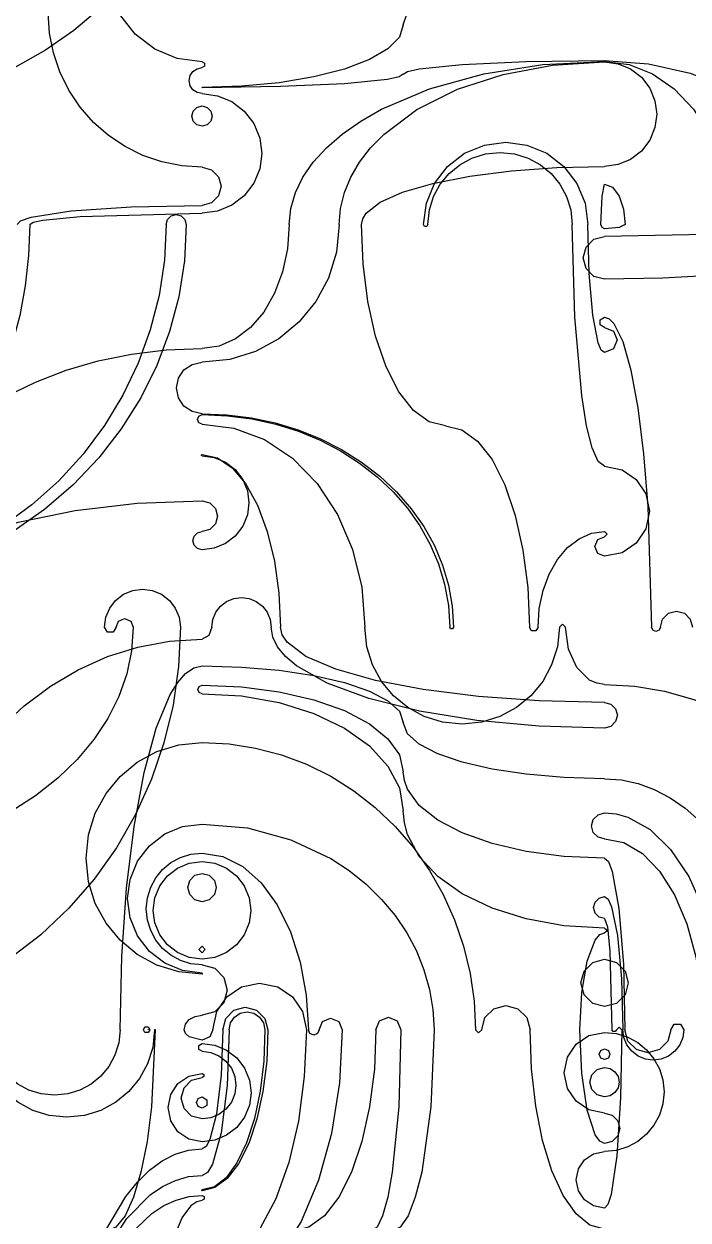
# Model space of a CAD drawing. Extents: x 13 to 254, y 51 to 292.
# Drawn here: x 149.2 to 198.6, y 157.6 to 246.4 of the extents above; entities that cross this region are included whole.
import ezdxf

# ---------------------------------------------------------------- set-up
doc = ezdxf.new("R2010")
doc.units = 0

msp = doc.modelspace()

# ---------------------------------------------------------------- linework, layer by layer
at = {"layer": 'Layer 1', "color": 7}
for points in [[(161.380342, 261.38775), (161.239406, 259.223088), (160.821813, 257.09509), (160.135386, 255.018117), (159.187948, 253.006532), (157.987321, 251.074694), (156.541328, 249.236965), (154.857792, 247.507706), (152.944536, 245.901278), (150.831967, 244.446411), (148.557866, 243.166226), (146.141118, 242.066673), (143.600611, 241.153699), (140.95523, 240.433253), (138.22386, 239.911284), (135.425388, 239.593741), (132.5787, 239.486571)], [(162.46495, 243.581037), (160.628837, 243.824598), (158.946382, 244.523708), (157.499626, 245.631007), (156.370611, 247.099134), (155.663513, 248.810822), (155.427814, 250.617231), (155.663513, 252.42364), (156.370611, 254.135328), (157.499626, 255.603455), (158.946382, 256.710754), (160.628837, 257.409864), (162.46495, 257.653425)], [(177.408075, 246.31947), (177.711666, 247.255656), (178.58238, 248.127622), (179.960126, 248.91669), (181.784815, 249.604179), (183.996357, 250.171409), (186.534661, 250.5997), (189.339639, 250.870374), (192.3512, 250.964749)], [(162.46495, 235.759418), (160.951607, 235.859876), (159.483982, 236.154844), (158.078723, 236.634711), (156.75248, 237.289864), (155.521903, 238.110694), (154.403642, 239.087587), (153.414345, 240.210934), (152.570662, 241.471123), (151.901002, 242.83177), (151.422673, 244.250085), (151.135676, 245.706845), (151.04001, 247.182828)], [(177.408075, 246.31947), (177.118294, 245.408989), (176.270597, 244.541799), (174.897455, 243.742267), (173.031335, 243.034761), (170.755403, 242.454652), (168.183436, 242.027791), (165.393822, 241.764273), (162.46495, 241.674191)], [(162.46495, 243.581037), (162.652721, 243.472642), (162.652721, 243.255852), (162.46495, 243.147457)], [(168.941779, 231.5055), (169.056329, 232.702081), (169.39574, 233.878394), (169.953655, 235.026501), (170.723715, 236.138464), (171.699561, 237.206344), (172.874836, 238.222203), (174.243182, 239.178101), (175.798239, 240.066101), (179.363641, 241.577981), (183.392802, 242.690465), (187.762922, 243.377246), (192.3512, 243.612019)], [(172.655994, 231.5055), (172.752369, 232.69765), (173.037928, 233.869608), (173.507323, 235.013465), (174.155202, 236.121311), (174.976218, 237.185237), (175.96502, 238.197335), (178.424586, 240.034407), (181.42429, 241.540689), (184.814171, 242.649053), (188.490913, 243.333292), (192.3512, 243.567195)], [(177.408075, 242.667644), (177.711666, 242.8705), (178.58238, 243.05944), (181.784815, 243.379385), (186.534661, 243.595098), (192.3512, 243.674198)], [(192.3512, 243.674198), (195.610318, 243.438219), (198.714475, 242.747911), (201.576445, 241.629714), (204.109, 240.110069), (206.185534, 238.2567), (207.713506, 236.162259), (208.26049, 235.044585), (208.656785, 233.890581), (208.897873, 232.708226), (208.97924, 231.5055)], [(192.3512, 243.612019), (194.180147, 243.377246), (195.922134, 242.690465), (197.52821, 241.577981), (198.949426, 240.066101), (200.114732, 238.222203), (200.972197, 236.138464), (201.501545, 233.878394), (201.6825, 231.5055)], [(192.3512, 243.567195), (193.362644, 243.433027), (194.289443, 243.047914), (195.086405, 242.437946), (195.708335, 241.629212), (196.097848, 240.686309), (196.227686, 239.691228), (196.097848, 238.696148), (195.708335, 237.753245), (195.086405, 236.944511), (194.289443, 236.334543), (193.362644, 235.94943), (192.3512, 235.815262)], [(162.46495, 241.217757), (162.090876, 241.294958), (161.785705, 241.502047), (161.58011, 241.808204), (161.504762, 242.182607), (161.58011, 242.557011), (161.785705, 242.863168), (162.090876, 243.070257), (162.46495, 243.147457)], [(177.408075, 242.667644), (177.104422, 242.464792), (176.233668, 242.275855), (173.03121, 241.955918), (168.281403, 241.740212), (162.46495, 241.661114)], [(162.46495, 241.661114), (162.459297, 241.664377), (162.459297, 241.670904), (162.46495, 241.674167)], [(162.46495, 241.217757), (163.621646, 241.064321), (164.681541, 240.623903), (165.592954, 239.926338), (166.304199, 239.001462), (166.749649, 237.923151), (166.898133, 236.785168), (166.749649, 235.647185), (166.304199, 234.568873), (165.592954, 233.643997), (164.681541, 232.946433), (163.621646, 232.506014), (162.46495, 232.352578)], [(162.46495, 238.791438), (162.087588, 238.892538), (161.81134, 239.168749), (161.710227, 239.54606), (161.81134, 239.923372), (162.087588, 240.199583), (162.46495, 240.300683)], [(162.46495, 240.300683), (162.842312, 240.199583), (163.11856, 239.923372), (163.219673, 239.54606), (163.11856, 239.168749), (162.842312, 238.892538), (162.46495, 238.791438)], [(178.912047, 231.5055), (179.123314, 233.097733), (179.729727, 234.556717), (180.690207, 235.811308), (181.963672, 236.790362), (183.448404, 237.403541), (185.015297, 237.607934), (186.58219, 237.403541), (188.066922, 236.790362), (189.340387, 235.811308), (190.300867, 234.556717), (190.907281, 233.097733), (191.118548, 231.5055)], [(179.231112, 231.5055), (179.342037, 232.584368), (179.655794, 233.588986), (180.150882, 234.497904), (180.805802, 235.289668), (181.599054, 235.942827), (182.509136, 236.435929), (183.51455, 236.747522), (184.593793, 236.856154), (185.673037, 236.747522), (186.67845, 236.435929), (187.588533, 235.942827), (188.381785, 235.289668), (189.036705, 234.497904), (189.531793, 233.588986), (189.84555, 232.584368), (189.956475, 231.5055)], [(162.46495, 235.759418), (163.173135, 235.569685), (163.691562, 235.051328), (163.881319, 234.343238), (163.691562, 233.635148), (163.173135, 233.11679), (162.46495, 232.927058)], [(174.307484, 231.5055), (174.395778, 231.931467), (174.657393, 232.350219), (175.68098, 233.154774), (177.33904, 233.896558), (179.592366, 234.552962), (182.340537, 235.091171), (185.446169, 235.4872), (188.814608, 235.731686), (192.3512, 235.815262)], [(192.088129, 231.5055), (192.165181, 233.616804), (192.3512, 234.491334)], [(192.3512, 234.491334), (192.935959, 234.264051), (193.431693, 233.616804), (193.762932, 232.648129), (193.879248, 231.5055)], [(148.725093, 231.5055), (148.99154, 231.784127), (149.770978, 232.049507), (152.749404, 232.510694), (157.206934, 232.818849), (162.46495, 232.927058)], [(149.669929, 231.5055), (149.918054, 231.671528), (150.643892, 231.829663), (153.417504, 232.104475), (162.46495, 232.352578)], [(159.798021, 231.5055), (159.898169, 231.879207), (160.171778, 232.15278), (160.545535, 232.252915), (160.919293, 232.15278), (161.192902, 231.879207), (161.29305, 231.5055)], [(149.669929, 231.5055), (149.586296, 229.210485), (149.338492, 226.954341), (148.931158, 224.752297), (148.368937, 222.619576), (147.656471, 220.571406), (146.798402, 218.623011), (145.799372, 216.789618), (144.664024, 215.086454), (143.410401, 213.543976), (142.060923, 212.186701), (140.626797, 211.020934), (139.11923, 210.052982), (137.54943, 209.289152), (135.928604, 208.735751), (134.267958, 208.399085), (132.5787, 208.285462)], [(161.29305, 231.5055), (161.152541, 228.803276), (160.736214, 226.146821), (160.051868, 223.554064), (159.107301, 221.042931), (157.910312, 218.631349), (156.468702, 216.337248), (154.790269, 214.178553), (152.882812, 212.173192), (150.776645, 210.357031), (148.509436, 208.758931), (146.100014, 207.38632), (143.567206, 206.246623), (140.929842, 205.347265), (138.206751, 204.695673), (135.416761, 204.299272), (132.5787, 204.165488)], [(159.798021, 231.5055), (159.664827, 228.846758), (159.270176, 226.23305), (158.621461, 223.682013), (157.726073, 221.211288), (156.591407, 218.838512), (155.224855, 216.581326), (153.63381, 214.457367), (151.825666, 212.484276), (149.829158, 210.697339), (147.679993, 209.124955), (145.396018, 207.774431), (142.995083, 206.653073), (140.495035, 205.768187), (137.913723, 205.12708), (135.268995, 204.737058), (132.5787, 204.605427)], [(172.655994, 231.5055), (172.448948, 229.444032), (171.855131, 227.523975), (170.915524, 225.78646), (169.671106, 224.27262), (168.16286, 223.023587), (166.431764, 222.080495), (164.518801, 221.484476), (162.46495, 221.276662)], [(168.941779, 231.5055), (168.816178, 229.702934), (168.448759, 227.986073), (167.853595, 226.403164), (167.044759, 225.002448), (166.058298, 223.85395), (164.943525, 223.008853), (163.734417, 222.48714), (162.46495, 222.308795)], [(180.538074, 216.564375), (179.31687, 216.854117), (178.15373, 217.7017), (177.08134, 219.074659), (176.132382, 220.940529), (175.354296, 223.216156), (174.78176, 225.787779), (174.428309, 228.57702), (174.307484, 231.5055)], [(179.231112, 231.5055), (179.151346, 231.367359), (178.991813, 231.367359), (178.912047, 231.5055)], [(192.3512, 213.558101), (191.881831, 213.906142), (191.434778, 214.924266), (191.022605, 216.573475), (190.657873, 218.814773), (190.138762, 224.637328), (189.956475, 231.5055)], [(192.3512, 222.001343), (192.109598, 222.18565), (191.879484, 222.724804), (191.479583, 224.785046), (191.212378, 227.868417), (191.118548, 231.5055)], [(192.3512, 231.192071), (192.165181, 231.283872), (192.088129, 231.5055)], [(214.42516, 231.5055), (214.317145, 231.103934), (213.997096, 230.709169), (212.74488, 229.950701), (210.716476, 229.251409), (207.959847, 228.632606), (204.597844, 228.125226), (200.798539, 227.751882), (196.677726, 227.521402), (192.3512, 227.442614)], [(193.879248, 231.5055), (193.431693, 231.283872), (192.3512, 231.192071)], [(211.889754, 231.5055), (211.510858, 231.33189), (210.40247, 231.166535), (206.167044, 230.879175), (192.3512, 230.619742)], [(192.3512, 227.442614), (191.556812, 227.655441), (190.975279, 228.236896), (190.762423, 229.031178), (190.975279, 229.82546), (191.556812, 230.406915), (192.3512, 230.619742)], [(192.3512, 223.867358), (192.023966, 224.056261), (192.023966, 224.434069), (192.3512, 224.622972)], [(192.3512, 224.622972), (192.706905, 224.504227), (193.052335, 224.1557), (193.705374, 222.81554), (194.296328, 220.694981), (194.811207, 217.88651), (195.23602, 214.482613), (195.55678, 210.57578), (195.830175, 201.62325)], [(192.3512, 223.867358), (193.007977, 223.592423), (193.279621, 222.93435), (193.007977, 222.276278), (192.3512, 222.001343)], [(136.513141, 201.62325), (136.647127, 203.738227), (137.04039, 205.792109), (137.679883, 207.774498), (138.552563, 209.674998), (139.645384, 211.483209), (140.945302, 213.188735), (142.439273, 214.781178), (144.11425, 216.250139), (145.95719, 217.585222), (147.955047, 218.776029), (150.094777, 219.812162), (152.363335, 220.683223), (154.747676, 221.378814), (157.234755, 221.888539), (159.811528, 222.201998), (162.46495, 222.308795)], [(162.46495, 217.464763), (161.725134, 217.61648), (161.121417, 218.025383), (160.714601, 218.630463), (160.565484, 219.370713), (160.714601, 220.110963), (161.121417, 220.716042), (161.725134, 221.124945), (162.46495, 221.276662)], [(162.46495, 216.689307), (162.217749, 216.793481), (162.115601, 217.041499), (162.217749, 217.289517), (162.46495, 217.393691)], [(162.46495, 217.464763), (164.310457, 217.387245), (166.124705, 217.15756), (167.895451, 216.780011), (169.61045, 216.2589), (171.25746, 215.598529), (172.824236, 214.803203), (174.298535, 213.877223), (175.668113, 212.824891), (176.908476, 211.662933), (177.999911, 210.412129), (178.937348, 209.082867), (179.715714, 207.685535), (180.329938, 206.230519), (180.774948, 204.728208), (181.045673, 203.188989), (181.137042, 201.62325)], [(162.46495, 217.393691), (164.344992, 217.31227), (166.170726, 217.073292), (167.932909, 216.684683), (169.622298, 216.154372), (171.229651, 215.490284), (172.745725, 214.700347), (174.161277, 213.792489), (175.467064, 212.774636), (176.653844, 211.654715), (177.712375, 210.440654), (178.633412, 209.140379), (179.407715, 207.761817), (180.026039, 206.312897), (180.479142, 204.801544), (180.757782, 203.235686), (180.852716, 201.62325)], [(162.46495, 216.689307), (164.834858, 216.397142), (167.092084, 215.542471), (169.1732, 214.158032), (171.014778, 212.276561), (172.524756, 209.981906), (173.635839, 207.38878), (174.321756, 204.576217), (174.556233, 201.62325)], [(180.538074, 216.564375), (181.759278, 216.274633), (182.922417, 215.42705), (183.994808, 214.054091), (184.943766, 212.188221), (185.721851, 209.912594), (186.294388, 207.340971), (186.647838, 204.55173), (186.768664, 201.62325)], [(162.46495, 214.327151), (162.420401, 214.352867), (162.420401, 214.404301), (162.46495, 214.430017)], [(162.46495, 214.430017), (163.605715, 214.181665), (164.692241, 213.45516), (165.693995, 212.27833), (166.580447, 210.679002), (167.307281, 208.728451), (167.842106, 206.524188), (168.172275, 204.133394), (168.285142, 201.62325)], [(162.46495, 214.327151), (163.373618, 214.206616), (164.206242, 213.860635), (164.922223, 213.312648), (165.480957, 212.586091), (165.83089, 211.739), (165.947535, 210.845032), (165.83089, 209.951064), (165.480957, 209.103972), (164.922223, 208.377416), (164.206242, 207.829429), (163.373618, 207.483448), (162.46495, 207.362913)], [(192.3512, 213.558101), (193.647652, 213.29325), (194.705784, 212.57739), (195.418905, 211.517487), (195.680321, 210.220505), (195.418905, 208.923523), (194.705784, 207.86362), (193.647652, 207.14776), (192.3512, 206.882908)], [(137.860198, 201.62325), (137.980597, 202.549517), (138.33734, 203.460096), (138.923743, 204.348841), (139.733123, 205.209606), (140.758798, 206.036247), (141.994085, 206.822618), (145.066763, 208.249972), (148.814221, 209.420311), (153.049119, 210.281479), (157.642386, 210.813113), (162.46495, 210.99485)], [(162.46495, 210.99485), (163.036674, 210.841677), (163.455205, 210.423202), (163.608398, 209.851555), (163.455205, 209.279907), (163.036674, 208.861432), (162.46495, 208.70826)], [(162.46495, 207.362913), (162.128562, 207.453036), (161.882309, 207.699256), (161.792175, 208.035598), (161.882309, 208.371941), (162.128562, 208.618161), (162.46495, 208.708284)], [(187.412748, 201.62325), (187.508516, 203.015), (187.788665, 204.340576), (188.242466, 205.562731), (188.859187, 206.644214), (189.611344, 207.530962), (190.461336, 208.183456), (191.383257, 208.586267), (192.3512, 208.723966)], [(192.3512, 208.723966), (192.546728, 208.528464), (192.3512, 208.332963)], [(192.3512, 206.882908), (191.841145, 207.09673), (191.630228, 207.607936), (191.841145, 208.119142), (192.3512, 208.332963)], [(155.230015, 201.62325), (155.327411, 202.357288), (155.606975, 203.029897), (156.049768, 203.608279), (156.63685, 204.059634), (157.321329, 204.342317), (158.043686, 204.436544), (158.766042, 204.342317), (159.450521, 204.059634), (160.037604, 203.608279), (160.480396, 203.029897), (160.75996, 202.357288), (160.857357, 201.62325)], [(163.189943, 201.62325), (163.266083, 202.197086), (163.484632, 202.722899), (163.830786, 203.17505), (164.289739, 203.527898), (164.824831, 203.748885), (165.389535, 203.822548), (165.954238, 203.748885), (166.489331, 203.527898), (166.948284, 203.17505), (167.294437, 202.722899), (167.512987, 202.197086), (167.589127, 201.62325)], [(196.504911, 201.62325), (196.663592, 202.215379), (197.097119, 202.648847), (197.689327, 202.807507), (198.281535, 202.648847), (198.715061, 202.215379), (198.873743, 201.62325)], [(160.857357, 201.62325), (160.71898, 198.705692), (160.30897, 195.837552), (159.635007, 193.038184), (158.704772, 190.326945), (157.525946, 187.723192), (156.10621, 185.246279), (154.453245, 182.915563), (152.57473, 180.750401), (150.500521, 178.789514), (148.267713, 177.064066), (145.89485, 175.582075), (143.400473, 174.351558), (140.803127, 173.380533), (138.121355, 172.677017), (135.373698, 172.249028), (132.5787, 172.104583)], [(157.357055, 201.62325), (157.235806, 199.873076), (156.876547, 198.152546), (156.286006, 196.473271), (155.470915, 194.846863), (154.438003, 193.284933), (153.194, 191.799091), (151.745637, 190.40095), (150.099643, 189.10212), (148.282177, 187.92583), (146.325744, 186.890775), (144.246591, 186.001763), (142.060966, 185.263605), (139.785117, 184.68111), (137.435291, 184.259088), (135.027736, 184.002347), (132.5787, 183.915698)], [(156.076633, 201.62325), (155.864978, 201.256703), (155.441669, 201.256703), (155.230015, 201.62325)], [(156.076609, 201.62325), (156.264122, 202.075887), (156.71682, 202.263375), (157.169518, 202.075887), (157.357031, 201.62325)], [(163.189943, 201.62325), (162.977597, 200.993814), (162.46495, 200.733094)], [(192.3512, 194.128567), (187.497801, 194.273905), (182.875165, 194.699065), (178.613189, 195.387761), (174.84177, 196.323709), (171.749446, 197.465196), (169.474027, 198.755159), (168.659472, 199.443533), (168.069319, 200.154282), (167.710296, 200.882493), (167.589127, 201.62325)], [(192.3512, 196.032496), (187.50105, 196.14608), (182.983604, 196.471845), (178.895638, 196.987309), (175.333927, 197.66999), (172.395247, 198.497406), (170.176372, 199.447076), (168.774079, 200.496518), (168.409392, 201.051628), (168.285142, 201.62325)], [(188.995978, 201.62325), (188.847005, 200.170423), (188.424826, 198.817536), (187.7584, 197.593491), (186.876684, 196.52719), (185.808638, 195.647534), (184.583218, 194.983426), (183.229384, 194.563766), (181.776094, 194.417457), (180.322804, 194.563766), (178.96897, 194.983426), (177.74355, 195.647534), (176.675503, 196.52719), (175.793788, 197.593491), (175.127362, 198.817536), (174.705183, 200.170423), (174.556209, 201.62325)], [(181.137042, 201.62325), (181.065961, 201.50015), (180.923798, 201.50015), (180.852716, 201.62325)], [(187.412748, 201.62325), (187.251727, 201.344391), (186.929685, 201.344391), (186.768664, 201.62325)], [(188.996002, 201.62325), (189.22566, 201.850546), (189.455318, 201.62325)], [(192.3512, 197.368089), (191.783603, 197.450607), (191.242994, 197.691994), (190.303502, 198.614397), (189.675754, 199.994871), (189.455318, 201.62325)], [(196.504911, 201.62325), (196.4051, 201.386556), (196.167543, 201.288755), (195.929985, 201.386556), (195.830175, 201.62325)], [(138.851943, 171.741), (138.973855, 174.705273), (139.331676, 177.583918), (139.913537, 180.362362), (140.707571, 183.026031), (141.701906, 185.560353), (142.884674, 187.950755), (144.244006, 190.182664), (145.768033, 192.241506), (147.444885, 194.112709), (149.262693, 195.781699), (151.209589, 197.233904), (153.273702, 198.454751), (155.443164, 199.429666), (157.706106, 200.144077), (160.050657, 200.583411), (162.46495, 200.733094)], [(156.381209, 171.741), (156.504809, 177.181618), (156.8593, 182.249027), (157.420217, 186.834671), (158.163096, 190.829992), (159.063473, 194.126434), (160.096884, 196.615439), (160.655832, 197.523229), (161.238864, 198.188451), (161.842923, 198.597535), (162.46495, 198.736912)], [(162.46495, 198.736912), (165.393822, 198.655799), (168.183436, 198.418519), (170.755403, 198.03416), (173.031335, 197.511812), (174.897455, 196.874753), (176.270597, 196.154831), (177.118294, 195.373986), (177.408075, 194.554162)], [(162.46495, 196.682471), (162.244637, 196.773716), (162.15338, 196.993999), (162.244637, 197.214283), (162.46495, 197.305528)], [(162.46495, 197.305528), (165.393822, 197.180991), (168.183436, 196.816682), (170.755403, 196.226555), (173.031335, 195.424566), (174.897455, 194.446454), (176.270597, 193.341117), (177.118294, 192.142243), (177.408075, 190.883522)], [(192.3512, 197.368089), (194.600728, 197.242687), (196.812154, 196.871122), (198.970554, 196.260354), (201.061004, 195.417343), (203.068579, 194.349051), (204.978356, 193.062437), (206.775411, 191.564463), (208.444819, 189.862089), (209.956724, 187.982369), (211.287098, 185.958922), (212.429759, 183.808552), (213.378526, 181.548063), (214.127217, 179.194258), (214.66965, 176.763944), (214.999643, 174.273923), (215.111014, 171.741)], [(162.46495, 196.682471), (165.393822, 196.513682), (168.183436, 196.019922), (170.755403, 195.220104), (173.031335, 194.133141), (174.897455, 192.807473), (176.270597, 191.309373), (177.118294, 189.6845), (177.408075, 187.978513)], [(192.3512, 196.03252), (192.827252, 195.904979), (193.175746, 195.556532), (193.303304, 195.080543), (193.175746, 194.604555), (192.827252, 194.256107), (192.3512, 194.128567)], [(192.3512, 190.371411), (189.339639, 190.45639), (186.534661, 190.700113), (183.996357, 191.08576), (181.784815, 191.596511), (179.960126, 192.215546), (178.58238, 192.926046), (177.711666, 193.711191), (177.408075, 194.554162)], [(162.46495, 175.861762), (160.7315, 176.036486), (159.11696, 176.5376), (157.655916, 177.330522), (156.382956, 178.38067), (155.332668, 179.653459), (154.53964, 181.114308), (154.038458, 182.728632), (153.863712, 184.46185), (154.038458, 186.195067), (154.53964, 187.809392), (155.332668, 189.270241), (156.382956, 190.54303), (157.655916, 191.593177), (159.11696, 192.3861), (160.7315, 192.887214), (162.46495, 193.061938)], [(162.46495, 193.061938), (164.470853, 192.957607), (166.442781, 192.648476), (168.367425, 192.140336), (170.231478, 191.438978), (172.021632, 190.550192), (173.724579, 189.47977), (175.327012, 188.233502), (176.815622, 186.81718), (178.163787, 185.253312), (179.350081, 183.569867), (180.368992, 181.780826), (181.215007, 179.90017), (181.882614, 177.941878), (182.366301, 175.919932), (182.660556, 173.848313), (182.759866, 171.741)], [(192.3512, 184.461515), (189.339639, 184.591988), (186.534661, 184.966188), (183.996357, 185.558293), (181.784815, 186.342477), (179.960126, 187.292917), (178.58238, 188.383787), (177.711666, 189.589263), (177.485225, 190.226909), (177.408075, 190.883522)], [(192.3512, 190.371411), (193.606775, 190.280247), (194.841084, 190.010126), (196.045796, 189.566109), (197.212581, 188.953256), (198.333111, 188.176627), (199.399054, 187.241284), (200.402081, 186.152284), (201.333861, 184.91469), (202.920281, 182.077162), (204.087613, 178.87055), (204.808254, 175.392586), (205.054602, 171.741)], [(192.3512, 179.274578), (189.339645, 179.451411), (186.534671, 179.958576), (183.99637, 180.761072), (181.784829, 181.8239), (179.96014, 183.112058), (178.582392, 184.590547), (177.711673, 186.224365), (177.485229, 187.088585), (177.408075, 187.978513)], [(192.3512, 185.898326), (191.867993, 186.027783), (191.514261, 186.381468), (191.384786, 186.86461), (191.514261, 187.347752), (191.867993, 187.701437), (192.3512, 187.830894)], [(192.3512, 187.830894), (193.22505, 187.752161), (194.084099, 187.518875), (195.734604, 186.606124), (197.256336, 185.127603), (198.602916, 183.118273), (199.707026, 180.667682), (200.51946, 177.898336), (201.021009, 174.894641), (201.192461, 171.741)], [(162.46495, 175.939432), (161.020701, 176.131013), (159.697316, 176.680918), (158.559327, 177.551897), (157.671267, 178.706696), (157.115078, 180.053075), (156.929682, 181.47396), (157.115078, 182.894844), (157.671267, 184.241223), (158.559327, 185.396022), (159.697316, 186.267001), (161.020701, 186.816907), (162.46495, 187.008487)], [(162.46495, 187.008487), (165.840947, 186.712416), (169.056425, 185.846319), (172.021031, 184.44337), (173.38102, 183.550943), (174.644408, 182.536744), (175.788599, 181.41689), (176.795411, 180.21141), (177.660163, 178.930314), (178.378179, 177.583614), (178.944779, 176.181322), (179.355285, 174.733448), (179.60502, 173.250004), (179.689304, 171.741)], [(192.3512, 185.898326), (193.791287, 185.623783), (195.162902, 184.820663), (196.427503, 183.519729), (197.546548, 181.751741), (198.464093, 179.595491), (199.139249, 177.158774), (199.55605, 174.515855), (199.698531, 171.741)], [(162.46495, 176.5568), (161.630241, 176.642825), (160.853004, 176.8857), (160.149827, 177.268797), (159.5373, 177.775488), (159.032013, 178.389148), (158.650554, 179.093148), (158.409513, 179.870862), (158.325479, 180.705663), (158.409513, 181.540464), (158.650554, 182.318178), (159.032013, 183.022179), (159.5373, 183.635838), (160.149827, 184.142529), (160.853004, 184.525626), (161.630241, 184.768501), (162.46495, 184.854527)], [(162.46495, 184.854527), (164.012398, 184.600226), (165.486269, 183.856319), (166.845148, 182.6513), (168.047619, 181.013664), (169.033569, 179.016391), (169.759059, 176.759329), (170.206933, 174.311269), (170.360037, 171.741)], [(162.46495, 176.974936), (161.519451, 177.100357), (160.653078, 177.46036), (159.908077, 178.030559), (159.326696, 178.786565), (158.962579, 179.667992), (158.841206, 180.598195), (158.962579, 181.528397), (159.326696, 182.409824), (159.908077, 183.16583), (160.653078, 183.736029), (161.519451, 184.096032), (162.46495, 184.221453)], [(162.46495, 184.221453), (163.410449, 184.096032), (164.276822, 183.736029), (165.021823, 183.16583), (165.603204, 182.409824), (165.967321, 181.528397), (166.088694, 180.598195), (165.967321, 179.667992), (165.603204, 178.786565), (165.021823, 178.030559), (164.276822, 177.46036), (163.410449, 177.100357), (162.46495, 176.974936)], [(192.3512, 184.461491), (192.647485, 184.214812), (192.929682, 183.493202), (193.420096, 180.735746), (193.747779, 176.608921), (193.862847, 171.741)], [(162.46495, 181.237985), (161.938295, 181.379083), (161.552756, 181.76457), (161.411639, 182.291155), (161.552756, 182.81774), (161.938295, 183.203227), (162.46495, 183.344325)], [(162.46495, 183.344325), (162.991605, 183.203227), (163.377144, 182.81774), (163.518261, 182.291155), (163.377144, 181.76457), (162.991605, 181.379083), (162.46495, 181.237985)], [(192.3512, 179.994788), (191.943976, 180.103889), (191.645867, 180.401958), (191.536752, 180.809127), (191.645867, 181.216297), (191.943976, 181.514366), (192.3512, 181.623466)], [(192.3512, 181.623466), (192.617723, 181.431823), (192.871573, 180.871209), (193.312724, 178.728959), (193.607492, 175.522856), (193.711, 171.741)], [(192.3512, 179.994788), (192.56143, 179.366506), (192.739654, 177.57731), (192.900557, 171.741)], [(190.513937, 171.741), (190.65379, 174.494334), (191.052059, 176.828498), (191.64811, 178.388137), (191.991094, 178.796285), (192.3512, 178.935809)], [(192.3512, 179.274578), (192.497911, 179.189886), (192.497911, 179.020501), (192.3512, 178.935809)], [(162.46495, 177.452693), (162.222827, 177.69719), (162.46495, 177.941686)], [(162.46495, 177.941686), (162.707073, 177.69719), (162.46495, 177.452693)], [(192.3512, 173.45244), (191.472969, 173.68773), (190.830059, 174.330554), (190.594737, 175.208668), (190.830059, 176.086782), (191.472969, 176.729606), (192.3512, 176.964895)], [(192.3512, 176.964895), (193.229431, 176.729606), (193.872341, 176.086782), (194.107663, 175.208668), (193.872341, 174.330554), (193.229431, 173.68773), (192.3512, 173.45244)], [(162.46495, 176.556776), (163.401705, 176.305807), (164.087457, 175.620146), (164.338459, 174.683517), (164.087457, 173.746888), (163.401705, 173.061228), (162.46495, 172.810259)], [(162.46495, 175.939432), (162.502838, 175.900597), (162.46495, 175.861762)], [(163.275465, 171.741), (163.55051, 173.087285), (164.294043, 174.186102), (165.394955, 174.926647), (166.742139, 175.198119), (168.089322, 174.926647), (169.190234, 174.186102), (169.933768, 173.087285), (170.208812, 171.741)], [(163.995532, 171.741), (164.220922, 172.582054), (164.836699, 173.197748), (165.677865, 173.423108), (166.519032, 173.197748), (167.134808, 172.582054), (167.360198, 171.741)], [(183.228745, 171.741), (183.469483, 172.639326), (184.127191, 173.296947), (185.025638, 173.537652), (185.924084, 173.296947), (186.581793, 172.639326), (186.822531, 171.741)], [(161.12509, 171.741), (161.22708, 172.150188), (161.517526, 172.49708), (161.952208, 172.728866), (162.46495, 172.810259)], [(164.478542, 171.741), (164.582766, 172.25717), (164.866994, 172.678679), (165.28856, 172.962869), (165.804798, 173.067078), (166.321037, 172.962869), (166.742603, 172.678679), (167.026831, 172.25717), (167.131054, 171.741)], [(171.154413, 171.741), (171.406885, 172.343674), (172.010965, 172.592924), (172.615045, 172.343674), (172.867517, 171.741)], [(175.380209, 171.741), (175.651865, 172.396747), (176.307699, 172.668366), (176.963533, 172.396747), (177.235189, 171.741)], [(158.932276, 171.741), (158.797877, 170.431473), (158.41724, 169.212042), (157.816466, 168.108755), (157.021654, 167.147657), (156.058906, 166.354795), (154.954321, 165.756217), (153.734, 165.377969), (152.424043, 165.246099), (151.114085, 165.377969), (149.893764, 165.756217), (148.789179, 166.354795), (147.826431, 167.147657), (147.03162, 168.108755), (146.430845, 169.212042), (146.050209, 170.431473), (145.91581, 171.741)], [(156.381209, 171.741), (156.280255, 170.760027), (155.994889, 169.846576), (155.544659, 169.02015), (154.949114, 168.300251), (154.227801, 167.706381), (153.40027, 167.258043), (152.486067, 166.974738), (151.504742, 166.875969), (150.523416, 166.974738), (149.609213, 167.258043), (148.781682, 167.706381), (148.06037, 168.300251), (147.464824, 169.02015), (147.014595, 169.846576), (146.729229, 170.760027), (146.628274, 171.741)], [(158.994535, 171.741), (158.717818, 166.023279), (158.383771, 163.451656), (157.929796, 161.176029), (157.376126, 159.310159), (156.750438, 157.9372), (156.071804, 157.089617), (155.359291, 156.799875)], [(158.104427, 171.741), (158.225299, 171.950328), (158.467042, 171.950328), (158.587914, 171.741)], [(158.587914, 171.741), (158.467042, 171.531672), (158.225299, 171.531672), (158.104427, 171.741)], [(158.452661, 171.741), (158.456977, 171.748474), (158.465608, 171.748474), (158.469923, 171.741)], [(158.469923, 171.741), (158.465608, 171.733526), (158.456977, 171.733526), (158.452661, 171.741)], [(158.932276, 171.741), (158.94784, 171.767955), (158.97897, 171.767955), (158.994535, 171.741)], [(162.46495, 170.976803), (161.517526, 171.200631), (161.22708, 171.448555), (161.12509, 171.741)], [(163.995532, 171.741), (163.879024, 168.36115), (163.547235, 165.495851), (163.050679, 163.58132), (162.764946, 163.080298), (162.46495, 162.909026)], [(163.275465, 171.741), (163.038071, 171.200631), (162.46495, 170.976803)], [(170.208812, 171.741), (170.058641, 168.259913), (169.619346, 164.94434), (168.907752, 161.887451), (167.940687, 159.182411), (166.761249, 156.96445), (165.428398, 155.332412), (163.982757, 154.32489), (163.230336, 154.067381), (162.46495, 153.980473)], [(172.867517, 171.741), (172.665788, 167.796862), (172.075669, 164.040254), (171.119763, 160.576739), (169.820676, 157.511878), (168.236299, 154.998885), (167.363419, 153.988605), (166.44584, 153.149756), (165.490382, 152.487803), (164.503867, 152.008213), (163.493116, 151.716451), (162.46495, 151.617982)], [(167.360198, 171.741), (167.265268, 169.398197), (166.98757, 167.166787), (166.537739, 165.109472), (165.926413, 163.288956), (165.180836, 161.796248), (164.33828, 160.697872), (163.424425, 160.0198), (162.46495, 159.788004)], [(167.131054, 171.741), (167.040568, 169.410506), (166.775868, 167.190819), (166.347094, 165.144314), (165.764384, 163.333362), (165.053707, 161.848497), (164.250591, 160.755892), (163.379513, 160.081383), (162.46495, 159.850805)], [(164.478542, 171.741), (164.325267, 167.6032), (163.888775, 164.095342), (163.235518, 161.751466), (162.859617, 161.138087), (162.46495, 160.928407)], [(175.380233, 171.741), (175.26015, 168.81252), (174.90887, 166.023279), (174.339848, 163.451656), (173.56654, 161.176029), (172.623409, 159.310159), (171.557602, 157.9372), (170.401604, 157.089617), (169.187898, 156.799875)], [(171.154413, 171.741), (171.036996, 171.462169), (170.757225, 171.346934), (170.477453, 171.462169), (170.360037, 171.741)], [(177.235213, 171.741), (177.06709, 166.023279), (176.588317, 161.176029), (176.251927, 159.310159), (175.871782, 157.9372), (175.459468, 157.089617), (175.026571, 156.799875)], [(179.689304, 171.741), (179.451697, 166.023253), (178.775048, 161.175989), (178.299629, 159.31012), (177.762372, 157.937168), (177.179651, 157.089598), (176.567841, 156.799875)], [(183.228745, 171.741), (182.994305, 171.506592), (182.759866, 171.741)], [(192.3512, 156.939987), (191.267573, 157.227012), (190.23547, 158.066647), (189.283891, 159.426731), (188.44184, 161.275103), (187.751412, 163.52939), (187.243376, 166.076898), (186.929744, 168.839982), (186.822531, 171.741)], [(192.3512, 165.543589), (191.185588, 165.781865), (190.234272, 166.425585), (189.593153, 167.378588), (189.358135, 168.544711), (189.593153, 169.710834), (190.234272, 170.663836), (191.185588, 171.307556), (192.3512, 171.545833)], [(192.3512, 163.292403), (191.991094, 163.456241), (191.64811, 163.935515), (191.052059, 165.76694), (190.65379, 168.507862), (190.513937, 171.741)], [(193.626387, 171.741), (193.529319, 166.67509), (193.252893, 162.380419), (192.839193, 159.510811), (192.601138, 158.759851), (192.3512, 158.503139)], [(192.3512, 171.545833), (193.241598, 171.454132), (194.070698, 171.195106), (194.820802, 170.786494), (195.47421, 170.246032), (196.013224, 169.591456), (196.420147, 168.840506), (196.677279, 168.010917), (196.766923, 167.120427), (196.677279, 166.229937), (196.420147, 165.400348), (196.013224, 164.649398), (195.47421, 163.994823), (194.820802, 163.454361), (194.070698, 163.045748), (193.241598, 162.786723), (192.3512, 162.695021)], [(193.236, 171.741), (193.15214, 171.595768), (192.984418, 171.595768), (192.900557, 171.741)], [(193.236, 171.741), (193.431181, 171.934007), (193.626363, 171.741)], [(198.236161, 171.741), (198.157841, 171.150732), (197.933033, 170.609861), (197.576967, 170.144763), (197.104871, 169.78181), (196.554455, 169.554494), (195.973581, 169.478722), (195.392706, 169.554494), (194.842291, 169.78181), (194.370195, 170.144763), (194.014129, 170.609861), (193.789321, 171.150732), (193.711, 171.741)], [(197.273322, 171.741), (197.044863, 170.888495), (196.420703, 170.264418), (195.568084, 170.035991), (194.715465, 170.264418), (194.091305, 170.888495), (193.862847, 171.741)], [(197.273322, 171.741), (197.514032, 172.157866), (197.995451, 172.157866), (198.236161, 171.741)], [(162.46495, 170.142515), (162.219172, 170.284396), (162.219172, 170.568158), (162.46495, 170.710038)], [(162.46495, 170.710038), (163.416038, 170.583876), (164.287533, 170.221744), (165.036938, 169.648175), (165.621756, 168.887699), (165.988026, 168.001062), (166.110116, 167.06536), (165.988026, 166.129658), (165.621756, 165.243021), (165.036938, 164.482546), (164.287533, 163.908976), (163.416038, 163.546844), (162.46495, 163.420682)], [(162.46495, 170.142515), (163.120712, 170.055528), (163.721595, 169.805843), (164.238299, 169.410375), (164.641523, 168.886038), (164.894061, 168.274714), (164.97824, 167.629561), (164.894061, 166.984408), (164.641523, 166.373084), (164.238299, 165.848747), (163.721595, 165.453279), (163.120712, 165.203594), (162.46495, 165.116607)], [(192.3512, 169.519291), (192.068238, 169.638401), (191.951294, 169.922235), (192.068238, 170.206068), (192.3512, 170.325179)], [(192.3512, 170.325179), (192.634162, 170.206068), (192.751106, 169.922235), (192.634162, 169.638401), (192.3512, 169.519291)], [(192.3512, 166.750832), (191.80357, 166.897549), (191.402678, 167.298388), (191.255941, 167.845944), (191.402678, 168.393501), (191.80357, 168.79434), (192.3512, 168.941057)], [(192.3512, 168.941057), (192.777524, 168.854998), (193.125665, 168.620306), (193.360388, 168.272212), (193.446459, 167.845944), (193.360388, 167.419677), (193.125665, 167.071583), (192.777524, 166.836891), (192.3512, 166.750832)], [(162.46495, 163.420682), (161.480418, 163.622164), (160.676929, 164.166033), (160.135456, 164.971081), (159.936972, 165.956095), (160.135456, 166.94111), (160.676929, 167.746157), (161.480418, 168.290027), (162.46495, 168.491509)], [(162.46495, 165.116607), (161.692462, 165.323567), (161.126962, 165.888992), (160.919974, 166.661376), (161.126962, 167.433761), (161.692462, 167.999185), (162.46495, 168.206145)], [(162.46495, 168.491509), (162.588533, 168.420168), (162.588533, 168.277486), (162.46495, 168.206145)], [(162.46495, 165.918695), (162.170182, 166.040775), (162.048085, 166.335504), (162.170182, 166.630233), (162.46495, 166.752314)], [(162.46495, 166.752314), (162.825966, 166.543909), (162.825966, 166.127099), (162.46495, 165.918695)], [(192.3512, 165.543589), (192.914072, 165.392788), (193.326122, 164.980792), (193.476943, 164.417996), (193.326122, 163.8552), (192.914072, 163.443204), (192.3512, 163.292403)], [(152.261617, 141.85875), (152.459483, 145.984632), (153.038299, 149.914342), (153.975897, 153.537454), (155.250104, 156.743543), (156.804136, 159.372333), (157.660298, 160.429166), (158.560303, 161.306669), (159.497462, 161.999124), (160.465083, 162.500814), (161.456476, 162.80602), (162.46495, 162.909026)], [(192.3512, 158.503139), (191.535256, 158.667849), (190.868948, 159.117026), (190.41971, 159.783246), (190.254979, 160.59908), (190.41971, 161.414915), (190.868948, 162.081134), (191.535256, 162.530312), (192.3512, 162.695021)], [(152.388693, 141.85875), (152.584095, 145.596428), (153.155703, 149.156392), (154.081623, 152.438605), (155.339961, 155.343034), (156.874638, 157.72448), (158.608933, 159.476815), (159.53442, 160.104117), (160.48999, 160.558603), (161.469036, 160.835092), (162.46495, 160.928407)], [(162.46495, 159.788004), (162.433546, 159.819405), (162.46495, 159.850805)], [(152.712828, 141.85875), (152.901943, 145.305215), (153.455164, 148.587812), (154.351299, 151.6143), (155.569158, 154.292436), (157.054468, 156.488338), (158.732974, 158.104144), (159.62869, 158.682571), (160.553521, 159.101646), (161.501073, 159.356593), (162.46495, 159.442637)], [(158.581841, 141.85875), (158.657144, 145.234426), (158.877426, 148.449599), (159.234249, 151.413923), (159.719178, 154.037051), (160.310599, 156.187849), (160.978949, 157.770467), (161.703856, 158.747481), (162.081152, 158.997192), (162.46495, 159.081468)], [(162.46495, 159.442637), (162.621362, 159.352345), (162.621362, 159.171761), (162.46495, 159.081468)]]:
    msp.add_lwpolyline(points, dxfattribs=at)

doc.saveas('drawing.dxf')
